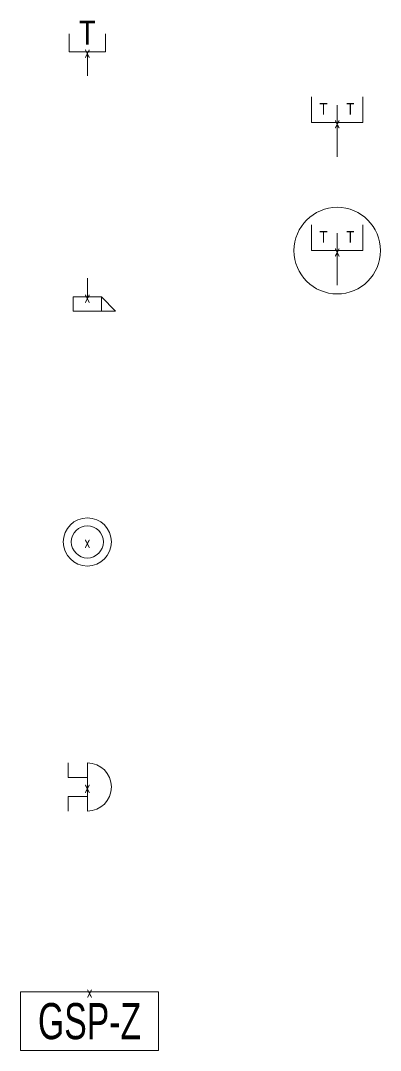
# Model space of a CAD drawing. Header units: metres. Extents: x -162 to 83385, y -62392 to -1971.
# Drawn here: x 57750 to 59247, y -31368 to -27090 of the extents above; entities that cross this region are included whole.
import ezdxf
from ezdxf.enums import TextEntityAlignment as Align

# ---------------------------------------------------------------- set-up
doc = ezdxf.new("R2010")
doc.units = ezdxf.units.M
doc.header["$LTSCALE"] = 0.5
for name, color, linetype, lineweight in [('ELIN_Attribut_01_Produkt_ID', 7, 'Continuous', 0), ('ELIN_Attribut_02_Stromkreis', 7, 'Continuous', 0), ('ELIN_Attribut_03_Verteilerbereich', 7, 'Continuous', 0), ('ELIN_Attribut_04_Montagehoehe', 7, 'Continuous', 0), ('ELIN_Attribut_05_Montageart', 7, 'Continuous', 0), ('ELIN_Attribut_06_Tuernummer', 7, 'Continuous', 0), ('ELIN_Attribut_07_Bemerkung', 7, 'Continuous', 0), ('ELIN_Attribut_08_Adresse', 7, 'Continuous', 0), ('ELIN_Attribut_10_AKZ1', 7, 'Continuous', 0), ('ELIN_Attribut_11_AKZ2', 7, 'Continuous', 0), ('ELIN_Attribut_12_Sonstiges1', 7, 'Continuous', 0), ('ELIN_Attribut_13_Sonstiges2', 7, 'Continuous', 0), ('ELIN_Attribut_14_Bauteil', 7, 'Continuous', 0), ('ELIN_Attribut_15_Ebene', 7, 'Continuous', 0), ('ELIN_Attribut_16_Raumnummer', 7, 'Continuous', 0), ('ELIN_Attribut_17_Raumname', 7, 'Continuous', 0), ('ELIN_Attribut_18_Montageabschnitt', 7, 'Continuous', 0), ('ELIN_Attribut_Basispunkt', 2, 'Continuous', 0), ('ELIN_Attribute_GEMOS', 11, 'Continuous', 0), ('ELIN_SWS_WA_Telekomunikation', 7, 'Continuous', 0)]:
    doc.layers.add(name, color=color, linetype=linetype, lineweight=lineweight)
doc.layers.get('0').off()
doc.styles.add('ARIAL_N', font='ARIALN.TTF')
doc.styles.add('ELIN_Attribute', font='isocp.shx', dxfattribs={"width": 0.8})
doc.styles.add('ELIN_EPLAN_5', font='EPLAN 5.shx')

# ---------------------------------------------------------------- blocks, each defined once
blk = doc.blocks.new('ELIN_SWS_TEL_STECKDOSE_1F')
at = {"color": 0}
for p, q in [((-75, 75), (-75, 0)), ((75, 0), (75, 75)), ((-75, 0), (75, 0)), ((0, 0), (0, -100))]:
    blk.add_line(p, q, dxfattribs=at)
at = {"color": 0, "style": 'ARIAL_N'}
blk.add_text('T', height=100, dxfattribs=at).set_placement((0, 0), align=Align.BOTTOM_CENTER)
at = {"layer": 'ELIN_Attribut_01_Produkt_ID', "style": 'ELIN_Attribute', "width": 0.8, "flags": 8}
blk.add_attdef('01_PRODUKT_ID', text='', height=150, dxfattribs=at).set_placement((0, -169.5, 0), align=Align.TOP_CENTER)
at = {"layer": 'ELIN_Attribut_02_Stromkreis', "style": 'ELIN_Attribute', "width": 0.8, "flags": 8}
blk.add_attdef('02_STROMKREIS', text='', height=150, dxfattribs=at).set_placement((0, 175, 0), align=Align.CENTER)
at = {"layer": 'ELIN_Attribut_03_Verteilerbereich', "style": 'ELIN_Attribute', "width": 0.8, "flags": 8}
blk.add_attdef('03_VERTEILERBEREICH', (198.4, -672.7, 0), '', height=125, dxfattribs=at)
at = {"layer": 'ELIN_Attribut_04_Montagehoehe', "style": 'ELIN_Attribute', "width": 0.8, "flags": 8}
blk.add_attdef('04_MONTAGEHOEHE', text='', height=125, dxfattribs=at).set_placement((-424.5, -54.7, 0), align=Align.RIGHT)
at = {"layer": 'ELIN_Attribut_05_Montageart', "style": 'ELIN_Attribute', "width": 0.8, "flags": 8}
blk.add_attdef('05_MONTAGEART', (400.3, -54.7, 0), '', height=125, dxfattribs=at)
at = {"layer": 'ELIN_Attribut_06_Tuernummer', "style": 'ELIN_Attribute', "width": 0.8, "flags": 8}
blk.add_attdef('06_TUERNUMMER', text='', height=125, dxfattribs=at).set_placement((-424.9, -254.7, 0), align=Align.RIGHT)
at = {"layer": 'ELIN_Attribut_07_Bemerkung', "style": 'ELIN_Attribute', "width": 0.8, "flags": 8}
blk.add_attdef('07_BEMERKUNG', (198.4, -844.5, 0), '', height=125, dxfattribs=at)
at = {"layer": 'ELIN_Attribut_08_Adresse', "style": 'ELIN_Attribute', "width": 0.8, "flags": 8}
blk.add_attdef('08_ADRESSE', (198.4, -1100.6, 0), '', height=125, dxfattribs=at)
at = {"layer": 'ELIN_Attribut_10_AKZ1', "style": 'ELIN_Attribute', "width": 0.8, "flags": 8}
blk.add_attdef('10_AKZ1', (195.8, -1466.6, 0), '', height=125, dxfattribs=at)
at = {"layer": 'ELIN_Attribut_11_AKZ2', "style": 'ELIN_Attribute', "width": 0.8, "flags": 8}
blk.add_attdef('11_AKZ2', (195.8, -1622.9, 0), '', height=125, dxfattribs=at)
at = {"layer": 'ELIN_Attribut_12_Sonstiges1', "style": 'ELIN_Attribute', "width": 0.8, "flags": 8}
blk.add_attdef('12_SONSTIGES1', (198.4, -2000.7, 0), '', height=125, dxfattribs=at)
at = {"layer": 'ELIN_Attribut_13_Sonstiges2', "style": 'ELIN_Attribute', "width": 0.8, "flags": 8}
blk.add_attdef('13_SONSTIGES2', (198.4, -2151.6, 0), '', height=125, dxfattribs=at)
at = {"layer": 'ELIN_Attribut_14_Bauteil', "style": 'ELIN_Attribute', "width": 0.8, "flags": 8}
blk.add_attdef('14_BAUTEIL', (198.4, -2971.1, 0), '', height=125, dxfattribs=at)
at = {"layer": 'ELIN_Attribut_15_Ebene', "style": 'ELIN_Attribute', "width": 0.8, "flags": 8}
blk.add_attdef('15_EBENE', (198.4, -3118.3, 0), '', height=125, dxfattribs=at)
at = {"layer": 'ELIN_Attribut_16_Raumnummer', "style": 'ELIN_Attribute', "width": 0.8, "flags": 8}
blk.add_attdef('16_RAUMNUMMER', (198.4, -3312.6, 0), '', height=125, dxfattribs=at)
at = {"layer": 'ELIN_Attribut_17_Raumname', "style": 'ELIN_Attribute', "width": 0.8, "flags": 8}
blk.add_attdef('17_RAUMNAME', (198.4, -3469.1, 0), '', height=125, dxfattribs=at)
at = {"layer": 'ELIN_Attribut_18_Montageabschnitt', "style": 'ELIN_Attribute', "width": 0.8, "flags": 8}
blk.add_attdef('18_MONTAGEABSCHNITT', (198.4, -3670.1, 0), '', height=125, dxfattribs=at)
at = {"layer": 'ELIN_Attribut_Basispunkt', "style": 'ELIN_Attribute', "width": 0.8, "flags": 8}
blk.add_attdef('Basispunkt', text='', height=50, dxfattribs=at).set_placement((0, 0), align=Align.MIDDLE)
at = {"layer": 'ELIN_Attribute_GEMOS', "style": 'ELIN_Attribute', "width": 0.6, "flags": 8}
for tag, p in [('G01_PRO02ID', (1620.5, 183.6)), ('G02_BEZEICHNUNG', (1620.5, -14.6, 0)), ('G03_DESCRIPTION', (1620.5, -204.4, 0)), ('G04_GEMOS-SYMBOL', (1623.8, -404.4, 0)), ('G05_GEMOS-TYP', (1623.8, -604.4, 0)), ('G06_ORTSKENNUNG', (1620.5, -804.4, 0)), ('G08_FREI1', (1620.5, -1004.4, 0)), ('G08_FREI2', (1620.5, -1204.4, 0))]:
    blk.add_attdef(tag, p, '', height=125, dxfattribs=at)
blk = doc.blocks.new('ELIN_SWS_TUEROEFFNER')
at = {"color": 0}
for p, q in [((0, 78), (0, 0)), ((-58.5, -58.5), (-58.5, 0)), ((-58.5, 0), (58.5, 0)), ((58.5, 0), (117, -58.5)), ((58.5, -58.5), (58.5, 0)), ((-58.5, -58.5), (58.5, -58.5)), ((117, -58.5), (58.5, -58.5))]:
    blk.add_line(p, q, dxfattribs=at)
at = {"layer": 'ELIN_Attribut_01_Produkt_ID', "style": 'ELIN_Attribute', "width": 0.8, "flags": 8}
blk.add_attdef('01_PRODUKT_ID', text='', height=150, dxfattribs=at).set_placement((0, -169.5, 0), align=Align.TOP_CENTER)
at = {"layer": 'ELIN_Attribut_02_Stromkreis', "style": 'ELIN_Attribute', "width": 0.8, "flags": 8}
blk.add_attdef('02_STROMKREIS', text='', height=150, dxfattribs=at).set_placement((0, 150, 0), align=Align.CENTER)
at = {"layer": 'ELIN_Attribut_03_Verteilerbereich', "style": 'ELIN_Attribute', "width": 0.8, "flags": 8}
blk.add_attdef('03_VERTEILERBEREICH', (198.4, -672.7, 0), '', height=125, dxfattribs=at)
at = {"layer": 'ELIN_Attribut_04_Montagehoehe', "style": 'ELIN_Attribute', "width": 0.8, "flags": 8}
blk.add_attdef('04_MONTAGEHOEHE', text='', height=125, dxfattribs=at).set_placement((-424.5, -54.7, 0), align=Align.RIGHT)
at = {"layer": 'ELIN_Attribut_05_Montageart', "style": 'ELIN_Attribute', "width": 0.8, "flags": 8}
blk.add_attdef('05_MONTAGEART', (400.3, -54.7, 0), '', height=125, dxfattribs=at)
at = {"layer": 'ELIN_Attribut_06_Tuernummer', "style": 'ELIN_Attribute', "width": 0.8, "flags": 8}
blk.add_attdef('06_TUERNUMMER', text='', height=125, dxfattribs=at).set_placement((-424.9, -254.7, 0), align=Align.RIGHT)
at = {"layer": 'ELIN_Attribut_07_Bemerkung', "style": 'ELIN_Attribute', "width": 0.8, "flags": 8}
blk.add_attdef('07_BEMERKUNG', (198.4, -844.5, 0), '', height=125, dxfattribs=at)
at = {"layer": 'ELIN_Attribut_08_Adresse', "style": 'ELIN_Attribute', "width": 0.8, "flags": 8}
blk.add_attdef('08_ADRESSE', (198.4, -1100.6, 0), '', height=125, dxfattribs=at)
at = {"layer": 'ELIN_Attribut_10_AKZ1', "style": 'ELIN_Attribute', "width": 0.8, "flags": 8}
blk.add_attdef('10_AKZ1', (195.8, -1466.6, 0), '', height=125, dxfattribs=at)
at = {"layer": 'ELIN_Attribut_11_AKZ2', "style": 'ELIN_Attribute', "width": 0.8, "flags": 8}
blk.add_attdef('11_AKZ2', (195.8, -1622.9, 0), '', height=125, dxfattribs=at)
at = {"layer": 'ELIN_Attribut_12_Sonstiges1', "style": 'ELIN_Attribute', "width": 0.8, "flags": 8}
blk.add_attdef('12_SONSTIGES1', (198.4, -2000.7, 0), '', height=125, dxfattribs=at)
at = {"layer": 'ELIN_Attribut_13_Sonstiges2', "style": 'ELIN_Attribute', "width": 0.8, "flags": 8}
blk.add_attdef('13_SONSTIGES2', (198.4, -2151.6, 0), '', height=125, dxfattribs=at)
at = {"layer": 'ELIN_Attribut_14_Bauteil', "style": 'ELIN_Attribute', "width": 0.8, "flags": 8}
blk.add_attdef('14_BAUTEIL', (198.4, -2971.1, 0), '', height=125, dxfattribs=at)
at = {"layer": 'ELIN_Attribut_15_Ebene', "style": 'ELIN_Attribute', "width": 0.8, "flags": 8}
blk.add_attdef('15_EBENE', (198.4, -3118.3, 0), '', height=125, dxfattribs=at)
at = {"layer": 'ELIN_Attribut_16_Raumnummer', "style": 'ELIN_Attribute', "width": 0.8, "flags": 8}
blk.add_attdef('16_RAUMNUMMER', (198.4, -3312.6, 0), '', height=125, dxfattribs=at)
at = {"layer": 'ELIN_Attribut_17_Raumname', "style": 'ELIN_Attribute', "width": 0.8, "flags": 8}
blk.add_attdef('17_RAUMNAME', (198.4, -3469.1, 0), '', height=125, dxfattribs=at)
at = {"layer": 'ELIN_Attribut_18_Montageabschnitt', "style": 'ELIN_Attribute', "width": 0.8, "flags": 8}
blk.add_attdef('18_MONTAGEABSCHNITT', (198.4, -3670.1, 0), '', height=125, dxfattribs=at)
at = {"layer": 'ELIN_Attribut_Basispunkt', "style": 'ELIN_Attribute', "width": 0.8, "flags": 8}
blk.add_attdef('Basispunkt', text='', height=50, dxfattribs=at).set_placement((0, 0), align=Align.MIDDLE)
at = {"layer": 'ELIN_Attribute_GEMOS', "style": 'ELIN_Attribute', "width": 0.6, "flags": 8}
for tag, p in [('G01_PRO02ID', (1620.5, 183.6)), ('G02_BEZEICHNUNG', (1620.5, -14.6, 0)), ('G03_DESCRIPTION', (1620.5, -204.4, 0)), ('G04_GEMOS-SYMBOL', (1623.8, -404.4, 0)), ('G05_GEMOS-TYP', (1623.8, -604.4, 0)), ('G06_ORTSKENNUNG', (1620.5, -804.4, 0)), ('G08_FREI1', (1620.5, -1004.4, 0)), ('G08_FREI2', (1620.5, -1204.4, 0))]:
    blk.add_attdef(tag, p, '', height=125, dxfattribs=at)
blk = doc.blocks.new('ELIN_SWS_KLINGELTASTER')
at = {"color": 0}
for radius in [100, 66.7]:
    blk.add_circle((0, 0), radius, dxfattribs=at)
at = {"layer": 'ELIN_Attribut_01_Produkt_ID', "style": 'ELIN_Attribute', "width": 0.8, "flags": 8}
blk.add_attdef('01_PRODUKT_ID', text='', height=150, dxfattribs=at).set_placement((0, -169.5, 0), align=Align.TOP_CENTER)
at = {"layer": 'ELIN_Attribut_02_Stromkreis', "style": 'ELIN_Attribute', "width": 0.8, "flags": 8}
blk.add_attdef('02_STROMKREIS', text='', height=150, dxfattribs=at).set_placement((0, 150, 0), align=Align.CENTER)
at = {"layer": 'ELIN_Attribut_03_Verteilerbereich', "style": 'ELIN_Attribute', "width": 0.8, "flags": 8}
blk.add_attdef('03_VERTEILERBEREICH', (198.4, -672.7, 0), '', height=125, dxfattribs=at)
at = {"layer": 'ELIN_Attribut_04_Montagehoehe', "style": 'ELIN_Attribute', "width": 0.8, "flags": 8}
blk.add_attdef('04_MONTAGEHOEHE', text='', height=125, dxfattribs=at).set_placement((-424.5, -54.7, 0), align=Align.RIGHT)
at = {"layer": 'ELIN_Attribut_05_Montageart', "style": 'ELIN_Attribute', "width": 0.8, "flags": 8}
blk.add_attdef('05_MONTAGEART', (400.3, -54.7, 0), '', height=125, dxfattribs=at)
at = {"layer": 'ELIN_Attribut_06_Tuernummer', "style": 'ELIN_Attribute', "width": 0.8, "flags": 8}
blk.add_attdef('06_TUERNUMMER', text='', height=125, dxfattribs=at).set_placement((-424.9, -254.7, 0), align=Align.RIGHT)
at = {"layer": 'ELIN_Attribut_07_Bemerkung', "style": 'ELIN_Attribute', "width": 0.8, "flags": 8}
blk.add_attdef('07_BEMERKUNG', (198.4, -844.5, 0), '', height=125, dxfattribs=at)
at = {"layer": 'ELIN_Attribut_08_Adresse', "style": 'ELIN_Attribute', "width": 0.8, "flags": 8}
blk.add_attdef('08_ADRESSE', (198.4, -1100.6, 0), '', height=125, dxfattribs=at)
at = {"layer": 'ELIN_Attribut_10_AKZ1', "style": 'ELIN_Attribute', "width": 0.8, "flags": 8}
blk.add_attdef('10_AKZ1', (195.8, -1466.6, 0), '', height=125, dxfattribs=at)
at = {"layer": 'ELIN_Attribut_11_AKZ2', "style": 'ELIN_Attribute', "width": 0.8, "flags": 8}
blk.add_attdef('11_AKZ2', (195.8, -1622.9, 0), '', height=125, dxfattribs=at)
at = {"layer": 'ELIN_Attribut_12_Sonstiges1', "style": 'ELIN_Attribute', "width": 0.8, "flags": 8}
blk.add_attdef('12_SONSTIGES1', (198.4, -2000.7, 0), '', height=125, dxfattribs=at)
at = {"layer": 'ELIN_Attribut_13_Sonstiges2', "style": 'ELIN_Attribute', "width": 0.8, "flags": 8}
blk.add_attdef('13_SONSTIGES2', (198.4, -2151.6, 0), '', height=125, dxfattribs=at)
at = {"layer": 'ELIN_Attribut_14_Bauteil', "style": 'ELIN_Attribute', "width": 0.8, "flags": 8}
blk.add_attdef('14_BAUTEIL', (198.4, -2971.1, 0), '', height=125, dxfattribs=at)
at = {"layer": 'ELIN_Attribut_15_Ebene', "style": 'ELIN_Attribute', "width": 0.8, "flags": 8}
blk.add_attdef('15_EBENE', (198.4, -3118.3, 0), '', height=125, dxfattribs=at)
at = {"layer": 'ELIN_Attribut_16_Raumnummer', "style": 'ELIN_Attribute', "width": 0.8, "flags": 8}
blk.add_attdef('16_RAUMNUMMER', (198.4, -3312.6, 0), '', height=125, dxfattribs=at)
at = {"layer": 'ELIN_Attribut_17_Raumname', "style": 'ELIN_Attribute', "width": 0.8, "flags": 8}
blk.add_attdef('17_RAUMNAME', (198.4, -3469.1, 0), '', height=125, dxfattribs=at)
at = {"layer": 'ELIN_Attribut_18_Montageabschnitt', "style": 'ELIN_Attribute', "width": 0.8, "flags": 8}
blk.add_attdef('18_MONTAGEABSCHNITT', (198.4, -3670.1, 0), '', height=125, dxfattribs=at)
at = {"layer": 'ELIN_Attribut_Basispunkt', "style": 'ELIN_Attribute', "width": 0.8, "flags": 8}
blk.add_attdef('Basispunkt', text='', height=50, dxfattribs=at).set_placement((0, 0), align=Align.MIDDLE)
at = {"layer": 'ELIN_Attribute_GEMOS', "style": 'ELIN_Attribute', "width": 0.6, "flags": 8}
for tag, p in [('G01_PRO02ID', (1620.5, 183.6)), ('G02_BEZEICHNUNG', (1620.5, -14.6, 0)), ('G03_DESCRIPTION', (1620.5, -204.4, 0)), ('G04_GEMOS-SYMBOL', (1623.8, -404.4, 0)), ('G05_GEMOS-TYP', (1623.8, -604.4, 0)), ('G06_ORTSKENNUNG', (1620.5, -804.4, 0)), ('G08_FREI1', (1620.5, -1004.4, 0)), ('G08_FREI2', (1620.5, -1204.4, 0))]:
    blk.add_attdef(tag, p, '', height=125, dxfattribs=at)
blk = doc.blocks.new('ELIN_SWS_KLINGEL')
at = {"color": 0}
for p, q in [((-80, 100), (-80, 40)), ((0, 100), (0, -100)), ((-80, 40), (0, 40)), ((-80, -40), (0, -40)), ((-80, -100), (-80, -40))]:
    blk.add_line(p, q, dxfattribs=at)
blk.add_arc((0, 0), 100, 270, 90, dxfattribs=at)
at = {"layer": 'ELIN_Attribut_01_Produkt_ID', "style": 'ELIN_Attribute', "width": 0.8, "flags": 8}
blk.add_attdef('01_PRODUKT_ID', text='', height=150, dxfattribs=at).set_placement((0, -169.5, 0), align=Align.TOP_CENTER)
at = {"layer": 'ELIN_Attribut_02_Stromkreis', "style": 'ELIN_Attribute', "width": 0.8, "flags": 8}
blk.add_attdef('02_STROMKREIS', text='', height=150, dxfattribs=at).set_placement((0, 150, 0), align=Align.CENTER)
at = {"layer": 'ELIN_Attribut_03_Verteilerbereich', "style": 'ELIN_Attribute', "width": 0.8, "flags": 8}
blk.add_attdef('03_VERTEILERBEREICH', (198.4, -672.7, 0), '', height=125, dxfattribs=at)
at = {"layer": 'ELIN_Attribut_04_Montagehoehe', "style": 'ELIN_Attribute', "width": 0.8, "flags": 8}
blk.add_attdef('04_MONTAGEHOEHE', text='', height=125, dxfattribs=at).set_placement((-424.5, -54.7, 0), align=Align.RIGHT)
at = {"layer": 'ELIN_Attribut_05_Montageart', "style": 'ELIN_Attribute', "width": 0.8, "flags": 8}
blk.add_attdef('05_MONTAGEART', (400.3, -54.7, 0), '', height=125, dxfattribs=at)
at = {"layer": 'ELIN_Attribut_06_Tuernummer', "style": 'ELIN_Attribute', "width": 0.8, "flags": 8}
blk.add_attdef('06_TUERNUMMER', text='', height=125, dxfattribs=at).set_placement((-424.9, -254.7, 0), align=Align.RIGHT)
at = {"layer": 'ELIN_Attribut_07_Bemerkung', "style": 'ELIN_Attribute', "width": 0.8, "flags": 8}
blk.add_attdef('07_BEMERKUNG', (198.4, -844.5, 0), '', height=125, dxfattribs=at)
at = {"layer": 'ELIN_Attribut_08_Adresse', "style": 'ELIN_Attribute', "width": 0.8, "flags": 8}
blk.add_attdef('08_ADRESSE', (198.4, -1100.6, 0), '', height=125, dxfattribs=at)
at = {"layer": 'ELIN_Attribut_10_AKZ1', "style": 'ELIN_Attribute', "width": 0.8, "flags": 8}
blk.add_attdef('10_AKZ1', (195.8, -1466.6, 0), '', height=125, dxfattribs=at)
at = {"layer": 'ELIN_Attribut_11_AKZ2', "style": 'ELIN_Attribute', "width": 0.8, "flags": 8}
blk.add_attdef('11_AKZ2', (195.8, -1622.9, 0), '', height=125, dxfattribs=at)
at = {"layer": 'ELIN_Attribut_12_Sonstiges1', "style": 'ELIN_Attribute', "width": 0.8, "flags": 8}
blk.add_attdef('12_SONSTIGES1', (198.4, -2000.7, 0), '', height=125, dxfattribs=at)
at = {"layer": 'ELIN_Attribut_13_Sonstiges2', "style": 'ELIN_Attribute', "width": 0.8, "flags": 8}
blk.add_attdef('13_SONSTIGES2', (198.4, -2151.6, 0), '', height=125, dxfattribs=at)
at = {"layer": 'ELIN_Attribut_14_Bauteil', "style": 'ELIN_Attribute', "width": 0.8, "flags": 8}
blk.add_attdef('14_BAUTEIL', (198.4, -2971.1, 0), '', height=125, dxfattribs=at)
at = {"layer": 'ELIN_Attribut_15_Ebene', "style": 'ELIN_Attribute', "width": 0.8, "flags": 8}
blk.add_attdef('15_EBENE', (198.4, -3118.3, 0), '', height=125, dxfattribs=at)
at = {"layer": 'ELIN_Attribut_16_Raumnummer', "style": 'ELIN_Attribute', "width": 0.8, "flags": 8}
blk.add_attdef('16_RAUMNUMMER', (198.4, -3312.6, 0), '', height=125, dxfattribs=at)
at = {"layer": 'ELIN_Attribut_17_Raumname', "style": 'ELIN_Attribute', "width": 0.8, "flags": 8}
blk.add_attdef('17_RAUMNAME', (198.4, -3469.1, 0), '', height=125, dxfattribs=at)
at = {"layer": 'ELIN_Attribut_18_Montageabschnitt', "style": 'ELIN_Attribute', "width": 0.8, "flags": 8}
blk.add_attdef('18_MONTAGEABSCHNITT', (198.4, -3670.1, 0), '', height=125, dxfattribs=at)
at = {"layer": 'ELIN_Attribut_Basispunkt', "style": 'ELIN_Attribute', "width": 0.8, "flags": 8}
blk.add_attdef('Basispunkt', text='', height=50, dxfattribs=at).set_placement((0, 0), align=Align.MIDDLE)
at = {"layer": 'ELIN_Attribute_GEMOS', "style": 'ELIN_Attribute', "width": 0.6, "flags": 8}
for tag, p in [('G01_PRO02ID', (1620.5, 183.6)), ('G02_BEZEICHNUNG', (1620.5, -14.6, 0)), ('G03_DESCRIPTION', (1620.5, -204.4, 0)), ('G04_GEMOS-SYMBOL', (1623.8, -404.4, 0)), ('G05_GEMOS-TYP', (1623.8, -604.4, 0)), ('G06_ORTSKENNUNG', (1620.5, -804.4, 0)), ('G08_FREI1', (1620.5, -1004.4, 0)), ('G08_FREI2', (1620.5, -1204.4, 0))]:
    blk.add_attdef(tag, p, '', height=125, dxfattribs=at)
blk = doc.blocks.new('ELIN_SWS_SPRECHSTELLE_ZENTRALE')
at = {"color": 0}
for p, q in [((-287, 0), (287, 0)), ((287, 0), (287, -243.3)), ((-287, -243.3), (-287, 0)), ((287, -243.3), (-287, -243.3))]:
    blk.add_line(p, q, dxfattribs=at)
at = {"color": 0, "style": 'ELIN_EPLAN_5', "width": 0.7}
blk.add_text('GSP-Z', height=150, dxfattribs=at).set_placement((0, -121.6), align=Align.MIDDLE)
at = {"layer": 'ELIN_Attribut_01_Produkt_ID', "style": 'ELIN_Attribute', "width": 0.8, "flags": 8}
blk.add_attdef('01_PRODUKT_ID', (271.1, 185.4, 0), '', height=150, dxfattribs=at)
at = {"layer": 'ELIN_Attribut_02_Stromkreis', "style": 'ELIN_Attribute', "width": 0.8, "flags": 8}
blk.add_attdef('02_STROMKREIS', (271.1, -14.6, 0), '', height=150, dxfattribs=at)
at = {"layer": 'ELIN_Attribut_03_Verteilerbereich', "style": 'ELIN_Attribute', "width": 0.8, "flags": 8}
blk.add_attdef('03_VERTEILERBEREICH', (271.1, -404.4, 0), '', height=125, dxfattribs=at)
at = {"layer": 'ELIN_Attribut_04_Montagehoehe', "style": 'ELIN_Attribute', "width": 0.8, "flags": 8}
blk.add_attdef('04_MONTAGEHOEHE', text='', height=125, dxfattribs=at).set_placement((-267, -14.6, 0), align=Align.RIGHT)
at = {"layer": 'ELIN_Attribut_05_Montageart', "style": 'ELIN_Attribute', "width": 0.8, "flags": 8}
blk.add_attdef('05_MONTAGEART', (271.1, -204.4, 0), '', height=125, dxfattribs=at)
at = {"layer": 'ELIN_Attribut_06_Tuernummer', "style": 'ELIN_Attribute', "width": 0.8, "flags": 8}
blk.add_attdef('06_TUERNUMMER', text='', height=125, dxfattribs=at).set_placement((-267, -214.6, 0), align=Align.RIGHT)
at = {"layer": 'ELIN_Attribut_07_Bemerkung', "style": 'ELIN_Attribute', "width": 0.8, "flags": 8}
blk.add_attdef('07_BEMERKUNG', (273.7, -844.5, 0), '', height=125, dxfattribs=at)
at = {"layer": 'ELIN_Attribut_08_Adresse', "style": 'ELIN_Attribute', "width": 0.8, "flags": 8}
blk.add_attdef('08_ADRESSE', (273.7, -1100.6, 0), '', height=125, dxfattribs=at)
at = {"layer": 'ELIN_Attribut_10_AKZ1', "style": 'ELIN_Attribute', "width": 0.8, "flags": 8}
blk.add_attdef('10_AKZ1', (271.1, -1466.6, 0), '', height=125, dxfattribs=at)
at = {"layer": 'ELIN_Attribut_11_AKZ2', "style": 'ELIN_Attribute', "width": 0.8, "flags": 8}
blk.add_attdef('11_AKZ2', (271.1, -1622.9, 0), '', height=125, dxfattribs=at)
at = {"layer": 'ELIN_Attribut_12_Sonstiges1', "style": 'ELIN_Attribute', "width": 0.8, "flags": 8}
blk.add_attdef('12_SONSTIGES1', (273.7, -2000.7, 0), '', height=125, dxfattribs=at)
at = {"layer": 'ELIN_Attribut_13_Sonstiges2', "style": 'ELIN_Attribute', "width": 0.8, "flags": 8}
blk.add_attdef('13_SONSTIGES2', (273.7, -2151.6, 0), '', height=125, dxfattribs=at)
at = {"layer": 'ELIN_Attribut_14_Bauteil', "style": 'ELIN_Attribute', "width": 0.8, "flags": 8}
blk.add_attdef('14_BAUTEIL', (273.7, -2971.1, 0), '', height=125, dxfattribs=at)
at = {"layer": 'ELIN_Attribut_15_Ebene', "style": 'ELIN_Attribute', "width": 0.8, "flags": 8}
blk.add_attdef('15_EBENE', (273.7, -3118.3, 0), '', height=125, dxfattribs=at)
at = {"layer": 'ELIN_Attribut_16_Raumnummer', "style": 'ELIN_Attribute', "width": 0.8, "flags": 8}
blk.add_attdef('16_RAUMNUMMER', (273.7, -3312.6, 0), '', height=125, dxfattribs=at)
at = {"layer": 'ELIN_Attribut_17_Raumname', "style": 'ELIN_Attribute', "width": 0.8, "flags": 8}
blk.add_attdef('17_RAUMNAME', (273.7, -3469.1, 0), '', height=125, dxfattribs=at)
at = {"layer": 'ELIN_Attribut_18_Montageabschnitt', "style": 'ELIN_Attribute', "width": 0.8, "flags": 8}
blk.add_attdef('18_MONTAGEABSCHNITT', (273.7, -3670.1, 0), '', height=125, dxfattribs=at)
at = {"layer": 'ELIN_Attribut_Basispunkt', "style": 'ELIN_Attribute', "width": 0.8, "flags": 8}
blk.add_attdef('Basispunkt', text='', height=50, dxfattribs=at).set_placement((0, 0), align=Align.MIDDLE)
at = {"layer": 'ELIN_Attribute_GEMOS', "style": 'ELIN_Attribute', "width": 0.6, "flags": 8}
for tag, p in [('G01_PRO02ID', (1695.7, 183.6)), ('G02_BEZEICHNUNG', (1695.7, -14.6, 0)), ('G03_DESCRIPTION', (1695.7, -204.4, 0)), ('G04_GEMOS-SYMBOL', (1699.1, -404.4, 0)), ('G05_GEMOS-TYP', (1699.1, -604.4, 0)), ('G06_ORTSKENNUNG', (1695.7, -804.4, 0)), ('G08_FREI1', (1695.7, -1004.4, 0)), ('G08_FREI2', (1695.7, -1204.4, 0))]:
    blk.add_attdef(tag, p, '', height=125, dxfattribs=at)
blk = doc.blocks.new('ELIN_SWS_TEL_STECKDOSE_2F_BODENEINBAU')
at = {"color": 0}
for p, q in [((-107.2, 107.2), (-107.2, 0)), ((107.2, 0), (107.2, 107.2)), ((0, 0), (0, 72.1)), ((-107.2, 0), (107.2, 0)), ((0, 0), (0, -143))]:
    blk.add_line(p, q, dxfattribs=at)
blk.add_circle((0, 0), 179.9)
at = {"color": 0, "style": 'ARIAL_N'}
for p in [(-74.2, 32.7), (37.5, 32.7)]:
    blk.add_text('T', height=48.7, dxfattribs=at).set_placement(p)
at = {"layer": 'ELIN_Attribut_01_Produkt_ID', "style": 'ELIN_Attribute', "width": 0.8, "flags": 8}
blk.add_attdef('01_PRODUKT_ID', text='', height=150, dxfattribs=at).set_placement((0, -169.5, 0), align=Align.TOP_CENTER)
at = {"layer": 'ELIN_Attribut_02_Stromkreis', "style": 'ELIN_Attribute', "width": 0.8, "flags": 8}
blk.add_attdef('02_STROMKREIS', text='', height=150, dxfattribs=at).set_placement((0, 178.5, 0), align=Align.CENTER)
at = {"layer": 'ELIN_Attribut_03_Verteilerbereich', "style": 'ELIN_Attribute', "width": 0.8, "flags": 8}
blk.add_attdef('03_VERTEILERBEREICH', (198.4, -672.7, 0), '', height=125, dxfattribs=at)
at = {"layer": 'ELIN_Attribut_04_Montagehoehe', "style": 'ELIN_Attribute', "width": 0.8, "flags": 8}
blk.add_attdef('04_MONTAGEHOEHE', text='', height=125, dxfattribs=at).set_placement((-424.5, -54.7, 0), align=Align.RIGHT)
at = {"layer": 'ELIN_Attribut_05_Montageart', "style": 'ELIN_Attribute', "width": 0.8, "flags": 8}
blk.add_attdef('05_MONTAGEART', (400.3, -54.7, 0), '', height=125, dxfattribs=at)
at = {"layer": 'ELIN_Attribut_06_Tuernummer', "style": 'ELIN_Attribute', "width": 0.8, "flags": 8}
blk.add_attdef('06_TUERNUMMER', text='', height=125, dxfattribs=at).set_placement((-424.9, -254.7, 0), align=Align.RIGHT)
at = {"layer": 'ELIN_Attribut_07_Bemerkung', "style": 'ELIN_Attribute', "width": 0.8, "flags": 8}
blk.add_attdef('07_BEMERKUNG', (198.4, -844.5, 0), '', height=125, dxfattribs=at)
at = {"layer": 'ELIN_Attribut_08_Adresse', "style": 'ELIN_Attribute', "width": 0.8, "flags": 8}
blk.add_attdef('08_ADRESSE', (198.4, -1100.6, 0), '', height=125, dxfattribs=at)
at = {"layer": 'ELIN_Attribut_10_AKZ1', "style": 'ELIN_Attribute', "width": 0.8, "flags": 8}
blk.add_attdef('10_AKZ1', (195.8, -1466.6, 0), '', height=125, dxfattribs=at)
at = {"layer": 'ELIN_Attribut_11_AKZ2', "style": 'ELIN_Attribute', "width": 0.8, "flags": 8}
blk.add_attdef('11_AKZ2', (195.8, -1622.9, 0), '', height=125, dxfattribs=at)
at = {"layer": 'ELIN_Attribut_12_Sonstiges1', "style": 'ELIN_Attribute', "width": 0.8, "flags": 8}
blk.add_attdef('12_SONSTIGES1', (198.4, -2000.7, 0), '', height=125, dxfattribs=at)
at = {"layer": 'ELIN_Attribut_13_Sonstiges2', "style": 'ELIN_Attribute', "width": 0.8, "flags": 8}
blk.add_attdef('13_SONSTIGES2', (198.4, -2151.6, 0), '', height=125, dxfattribs=at)
at = {"layer": 'ELIN_Attribut_14_Bauteil', "style": 'ELIN_Attribute', "width": 0.8, "flags": 8}
blk.add_attdef('14_BAUTEIL', (198.4, -2971.1, 0), '', height=125, dxfattribs=at)
at = {"layer": 'ELIN_Attribut_15_Ebene', "style": 'ELIN_Attribute', "width": 0.8, "flags": 8}
blk.add_attdef('15_EBENE', (198.4, -3118.3, 0), '', height=125, dxfattribs=at)
at = {"layer": 'ELIN_Attribut_16_Raumnummer', "style": 'ELIN_Attribute', "width": 0.8, "flags": 8}
blk.add_attdef('16_RAUMNUMMER', (198.4, -3312.6, 0), '', height=125, dxfattribs=at)
at = {"layer": 'ELIN_Attribut_17_Raumname', "style": 'ELIN_Attribute', "width": 0.8, "flags": 8}
blk.add_attdef('17_RAUMNAME', (198.4, -3469.1, 0), '', height=125, dxfattribs=at)
at = {"layer": 'ELIN_Attribut_18_Montageabschnitt', "style": 'ELIN_Attribute', "width": 0.8, "flags": 8}
blk.add_attdef('18_MONTAGEABSCHNITT', (198.4, -3670.1, 0), '', height=125, dxfattribs=at)
at = {"layer": 'ELIN_Attribut_Basispunkt', "style": 'ELIN_Attribute', "width": 0.8, "flags": 8}
blk.add_attdef('Basispunkt', text='', height=50, dxfattribs=at).set_placement((0, 0), align=Align.MIDDLE)
at = {"layer": 'ELIN_Attribute_GEMOS', "style": 'ELIN_Attribute', "width": 0.6, "flags": 8}
for tag, p in [('G01_PRO02ID', (1620.5, 183.6)), ('G02_BEZEICHNUNG', (1620.5, -14.6, 0)), ('G03_DESCRIPTION', (1620.5, -204.4, 0)), ('G04_GEMOS-SYMBOL', (1623.8, -404.4, 0)), ('G05_GEMOS-TYP', (1623.8, -604.4, 0)), ('G06_ORTSKENNUNG', (1620.5, -804.4, 0)), ('G08_FREI1', (1620.5, -1004.4, 0)), ('G08_FREI2', (1620.5, -1204.4, 0))]:
    blk.add_attdef(tag, p, '', height=125, dxfattribs=at)
blk = doc.blocks.new('ELIN_SWS_TEL_STECKDOSE_2F')
at = {"color": 0}
for p, q in [((-107.2, 107.2), (-107.2, 0)), ((107.2, 0), (107.2, 107.2)), ((0, 0), (0, 72.1)), ((-107.2, 0), (107.2, 0)), ((0, 0), (0, -143))]:
    blk.add_line(p, q, dxfattribs=at)
at = {"color": 0, "style": 'ARIAL_N'}
for p in [(-74.2, 32.7), (37.5, 32.7)]:
    blk.add_text('T', height=48.7, dxfattribs=at).set_placement(p)
at = {"layer": 'ELIN_Attribut_01_Produkt_ID', "style": 'ELIN_Attribute', "width": 0.8, "flags": 8}
blk.add_attdef('01_PRODUKT_ID', text='', height=150, dxfattribs=at).set_placement((0, -169.5, 0), align=Align.TOP_CENTER)
at = {"layer": 'ELIN_Attribut_02_Stromkreis', "style": 'ELIN_Attribute', "width": 0.8, "flags": 8}
blk.add_attdef('02_STROMKREIS', text='', height=150, dxfattribs=at).set_placement((0, 178.5, 0), align=Align.CENTER)
at = {"layer": 'ELIN_Attribut_03_Verteilerbereich', "style": 'ELIN_Attribute', "width": 0.8, "flags": 8}
blk.add_attdef('03_VERTEILERBEREICH', (198.4, -672.7, 0), '', height=125, dxfattribs=at)
at = {"layer": 'ELIN_Attribut_04_Montagehoehe', "style": 'ELIN_Attribute', "width": 0.8, "flags": 8}
blk.add_attdef('04_MONTAGEHOEHE', text='', height=125, dxfattribs=at).set_placement((-424.5, -54.7, 0), align=Align.RIGHT)
at = {"layer": 'ELIN_Attribut_05_Montageart', "style": 'ELIN_Attribute', "width": 0.8, "flags": 8}
blk.add_attdef('05_MONTAGEART', (400.3, -54.7, 0), '', height=125, dxfattribs=at)
at = {"layer": 'ELIN_Attribut_06_Tuernummer', "style": 'ELIN_Attribute', "width": 0.8, "flags": 8}
blk.add_attdef('06_TUERNUMMER', text='', height=125, dxfattribs=at).set_placement((-424.9, -254.7, 0), align=Align.RIGHT)
at = {"layer": 'ELIN_Attribut_07_Bemerkung', "style": 'ELIN_Attribute', "width": 0.8, "flags": 8}
blk.add_attdef('07_BEMERKUNG', (198.4, -844.5, 0), '', height=125, dxfattribs=at)
at = {"layer": 'ELIN_Attribut_08_Adresse', "style": 'ELIN_Attribute', "width": 0.8, "flags": 8}
blk.add_attdef('08_ADRESSE', (198.4, -1100.6, 0), '', height=125, dxfattribs=at)
at = {"layer": 'ELIN_Attribut_10_AKZ1', "style": 'ELIN_Attribute', "width": 0.8, "flags": 8}
blk.add_attdef('10_AKZ1', (195.8, -1466.6, 0), '', height=125, dxfattribs=at)
at = {"layer": 'ELIN_Attribut_11_AKZ2', "style": 'ELIN_Attribute', "width": 0.8, "flags": 8}
blk.add_attdef('11_AKZ2', (195.8, -1622.9, 0), '', height=125, dxfattribs=at)
at = {"layer": 'ELIN_Attribut_12_Sonstiges1', "style": 'ELIN_Attribute', "width": 0.8, "flags": 8}
blk.add_attdef('12_SONSTIGES1', (198.4, -2000.7, 0), '', height=125, dxfattribs=at)
at = {"layer": 'ELIN_Attribut_13_Sonstiges2', "style": 'ELIN_Attribute', "width": 0.8, "flags": 8}
blk.add_attdef('13_SONSTIGES2', (198.4, -2151.6, 0), '', height=125, dxfattribs=at)
at = {"layer": 'ELIN_Attribut_14_Bauteil', "style": 'ELIN_Attribute', "width": 0.8, "flags": 8}
blk.add_attdef('14_BAUTEIL', (198.4, -2971.1, 0), '', height=125, dxfattribs=at)
at = {"layer": 'ELIN_Attribut_15_Ebene', "style": 'ELIN_Attribute', "width": 0.8, "flags": 8}
blk.add_attdef('15_EBENE', (198.4, -3118.3, 0), '', height=125, dxfattribs=at)
at = {"layer": 'ELIN_Attribut_16_Raumnummer', "style": 'ELIN_Attribute', "width": 0.8, "flags": 8}
blk.add_attdef('16_RAUMNUMMER', (198.4, -3312.6, 0), '', height=125, dxfattribs=at)
at = {"layer": 'ELIN_Attribut_17_Raumname', "style": 'ELIN_Attribute', "width": 0.8, "flags": 8}
blk.add_attdef('17_RAUMNAME', (198.4, -3469.1, 0), '', height=125, dxfattribs=at)
at = {"layer": 'ELIN_Attribut_18_Montageabschnitt', "style": 'ELIN_Attribute', "width": 0.8, "flags": 8}
blk.add_attdef('18_MONTAGEABSCHNITT', (198.4, -3670.1, 0), '', height=125, dxfattribs=at)
at = {"layer": 'ELIN_Attribut_Basispunkt', "style": 'ELIN_Attribute', "width": 0.8, "flags": 8}
blk.add_attdef('Basispunkt', text='', height=50, dxfattribs=at).set_placement((0, 0), align=Align.MIDDLE)
at = {"layer": 'ELIN_Attribute_GEMOS', "style": 'ELIN_Attribute', "width": 0.6, "flags": 8}
for tag, p in [('G01_PRO02ID', (1620.5, 183.6)), ('G02_BEZEICHNUNG', (1620.5, -14.6, 0)), ('G03_DESCRIPTION', (1620.5, -204.4, 0)), ('G04_GEMOS-SYMBOL', (1623.8, -404.4, 0)), ('G05_GEMOS-TYP', (1623.8, -604.4, 0)), ('G06_ORTSKENNUNG', (1620.5, -804.4, 0)), ('G08_FREI1', (1620.5, -1004.4, 0)), ('G08_FREI2', (1620.5, -1204.4, 0))]:
    blk.add_attdef(tag, p, '', height=125, dxfattribs=at)

msp = doc.modelspace()

# ---------------------------------------------------------------- block references
at = {"layer": 'ELIN_SWS_WA_Telekomunikation', "lineweight": 0}
ref = msp.add_blockref('ELIN_SWS_TEL_STECKDOSE_1F', (58027.9, -27219.9), dxfattribs=at)
ref.add_attrib('Basispunkt', 'x', dxfattribs={"layer": 'ELIN_Attribut_Basispunkt', "height": 50, "style": 'ELIN_Attribute', "width": 0.8}).set_placement((58027.9, -27219.9), align=Align.MIDDLE)
ref = msp.add_blockref('ELIN_SWS_TEL_STECKDOSE_2F', (59067.4, -27513.3), dxfattribs=at)
ref.add_attrib('Basispunkt', 'x', dxfattribs={"layer": 'ELIN_Attribut_Basispunkt', "height": 50, "style": 'ELIN_Attribute', "width": 0.8}).set_placement((59067.4, -27513.3), align=Align.MIDDLE)
ref = msp.add_blockref('ELIN_SWS_TEL_STECKDOSE_2F_BODENEINBAU', (59067.4, -28045.5), dxfattribs=at)
ref.add_attrib('Basispunkt', 'x', dxfattribs={"layer": 'ELIN_Attribut_Basispunkt', "height": 50, "style": 'ELIN_Attribute', "width": 0.8}).set_placement((59067.4, -28045.5), align=Align.MIDDLE)
ref = msp.add_blockref('ELIN_SWS_TUEROEFFNER', (58027.9, -28237.8), dxfattribs=at)
ref.add_attrib('Basispunkt', 'x', dxfattribs={"layer": 'ELIN_Attribut_Basispunkt', "height": 50, "style": 'ELIN_Attribute', "width": 0.8}).set_placement((58027.9, -28237.8), align=Align.MIDDLE)
ref = msp.add_blockref('ELIN_SWS_KLINGELTASTER', (58027.9, -29255.7), dxfattribs=at)
ref.add_attrib('Basispunkt', 'x', dxfattribs={"layer": 'ELIN_Attribut_Basispunkt', "height": 50, "style": 'ELIN_Attribute', "width": 0.8}).set_placement((58027.9, -29255.7), align=Align.MIDDLE)
ref = msp.add_blockref('ELIN_SWS_KLINGEL', (58027.9, -30273.6), dxfattribs=at)
ref.add_attrib('Basispunkt', 'x', dxfattribs={"layer": 'ELIN_Attribut_Basispunkt', "height": 50, "style": 'ELIN_Attribute', "width": 0.8}).set_placement((58027.9, -30273.6), align=Align.MIDDLE)
ref = msp.add_blockref('ELIN_SWS_SPRECHSTELLE_ZENTRALE', (58037.1, -31124.5), dxfattribs=at)
ref.add_attrib('Basispunkt', 'x', dxfattribs={"layer": 'ELIN_Attribut_Basispunkt', "height": 50, "style": 'ELIN_Attribute', "width": 0.8}).set_placement((58037.1, -31124.5), align=Align.MIDDLE)

doc.saveas('drawing.dxf')
